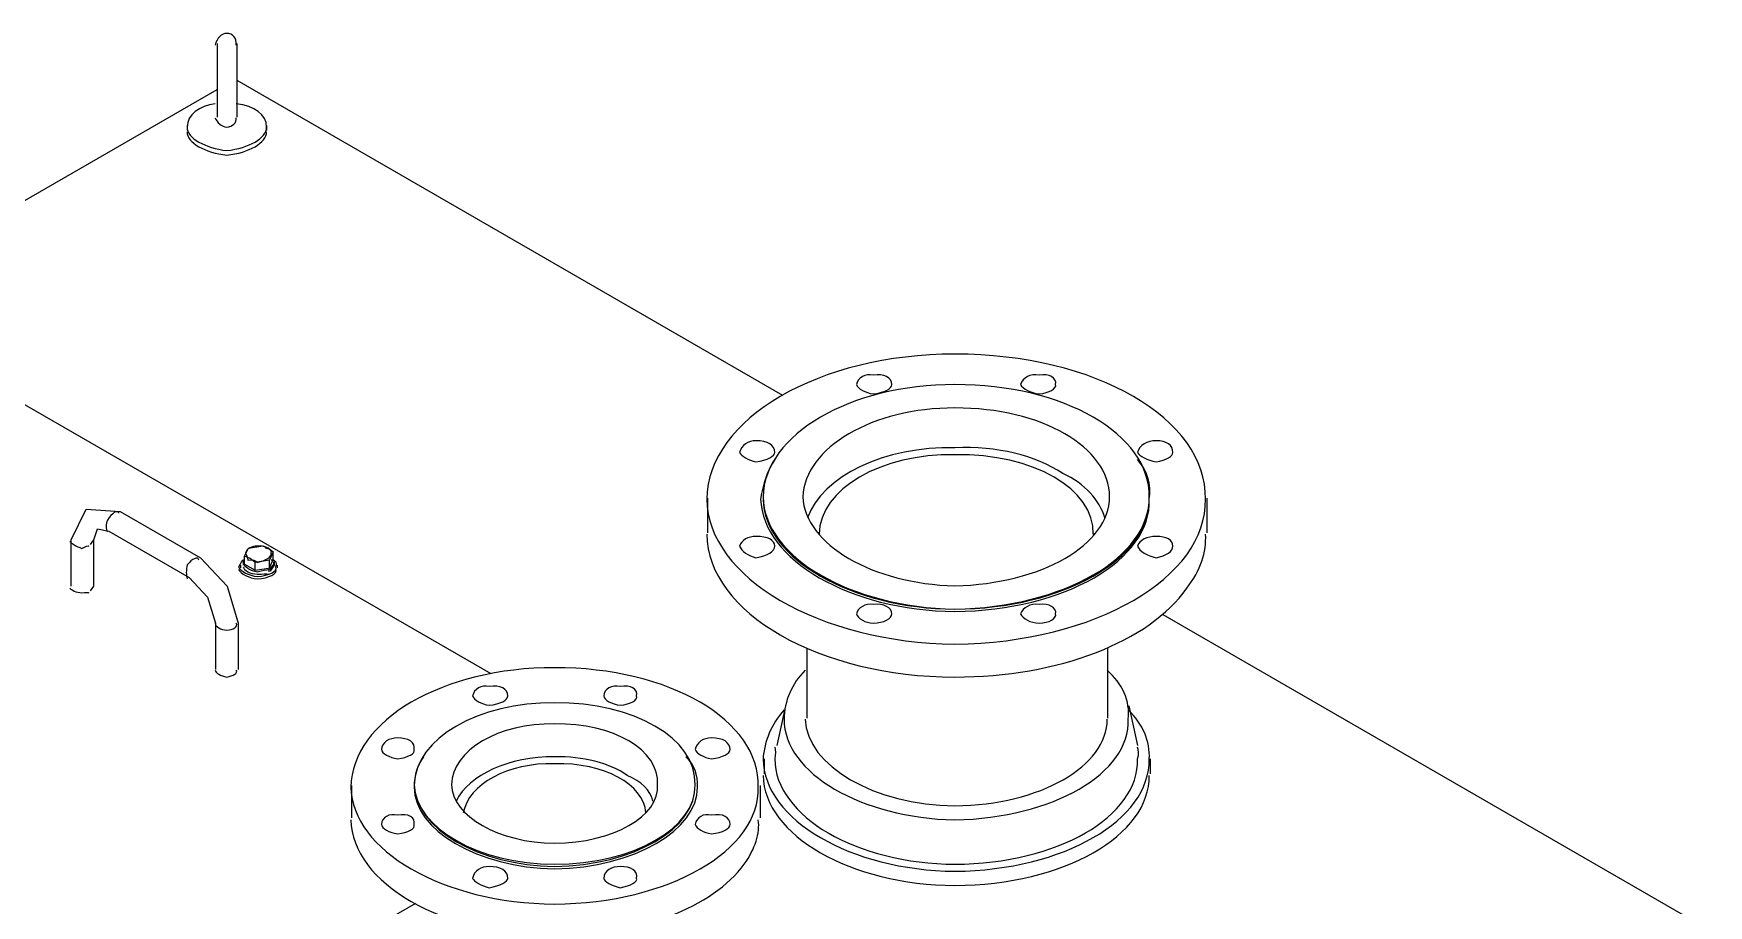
# Model space of a CAD drawing. Header units: inches. Extents: x 0.3 to 33.8, y 15.5 to 37.1.
# Drawn here: x 27.336 to 31.03, y 31.885 to 33.809 of the extents above; entities that cross this region are included whole.
import ezdxf

# ---------------------------------------------------------------- set-up
doc = ezdxf.new("R2010")
doc.units = ezdxf.units.IN
doc.header["$MEASUREMENT"] = 0

# ---------------------------------------------------------------- blocks, each defined once
blk = doc.blocks.new('60298_1')
at = {"transparency": 33554687}
for points in [[(27.7404, 33.7875), (27.7404, 33.6249)], [(27.7843, 33.7875), (27.7843, 33.6249)], [(27.7843, 33.706), (28.988, 33.0109)], [(25.1346, 32.1815), (27.7404, 33.6858)], [(27.6748, 33.6063), (27.6748, 33.596)], [(27.8499, 33.6063), (27.8499, 33.596)], [(27.0717, 33.1312), (28.3441, 32.3969)], [(28.8223, 32.7836), (28.8223, 32.7072)], [(28.9473, 32.7888), (28.9473, 32.7888)], [(29.7983, 32.7888), (29.7983, 32.7888)], [(29.9238, 32.7836), (29.9238, 32.7072)], [(27.4187, 32.6917), (27.4517, 32.7594), (27.5271, 32.7542)], [(27.5271, 32.7542), (27.7037, 32.652)], [(27.4688, 32.6917), (27.477, 32.716), (27.5018, 32.7108)], [(27.5018, 32.7108), (27.679, 32.6086)], [(27.4187, 32.5895), (27.4187, 32.6917)], [(27.461, 32.6814), (27.4688, 32.6917)], [(27.4688, 32.5895), (27.4688, 32.6917)], [(27.8013, 32.6556), (27.8101, 32.6737)], [(27.8101, 32.6737), (27.8416, 32.6788)], [(27.8416, 32.6788), (27.853, 32.6742)], [(27.853, 32.6742), (27.8643, 32.6654)], [(27.8643, 32.6654), (27.8561, 32.6473)], [(27.8643, 32.6483), (27.8643, 32.6654)], [(27.7037, 32.652), (27.7631, 32.59), (27.7874, 32.5079)], [(27.7926, 32.6303), (27.7926, 32.636)], [(27.7988, 32.636), (27.7988, 32.6432)], [(27.8013, 32.6385), (27.8013, 32.6556)], [(27.8132, 32.6509), (27.8013, 32.6556)], [(27.8013, 32.6385), (27.8246, 32.6251)], [(27.8246, 32.6421), (27.8132, 32.6509)], [(27.8561, 32.6473), (27.8246, 32.6421)], [(27.8246, 32.6251), (27.8246, 32.6421)], [(27.8246, 32.6251), (27.854, 32.6298)], [(27.854, 32.6298), (27.854, 32.6298)], [(27.8556, 32.6287), (27.8556, 32.6287)], [(27.8556, 32.621), (27.8556, 32.6287)], [(27.8561, 32.6303), (27.8561, 32.6473)], [(27.8561, 32.6303), (27.8561, 32.6303)], [(27.8566, 32.6313), (27.8643, 32.6483)], [(27.8566, 32.6313), (27.8566, 32.6313)], [(27.8581, 32.6225), (27.8669, 32.636)], [(27.8581, 32.6303), (27.8581, 32.6225)], [(27.8669, 32.636), (27.8669, 32.6432)], [(27.8736, 32.6303), (27.8736, 32.636)], [(27.461, 32.5791), (27.4688, 32.5895)], [(27.679, 32.6086), (27.7197, 32.5652), (27.7373, 32.5079)], [(27.8581, 32.6225), (27.8581, 32.6225)], [(29.8267, 32.527), (31.755, 31.4136)], [(27.7373, 32.5079), (27.7373, 32.4056)], [(27.7874, 32.5079), (27.7874, 32.4056)], [(29.0412, 32.4531), (29.0412, 32.2982)], [(29.7048, 32.4531), (29.7048, 32.2982)], [(28.9942, 32.3256), (28.9751, 32.2378)], [(29.7518, 32.3256), (29.7709, 32.2378)], [(28.9473, 32.2089), (28.9473, 32.1758)], [(29.7983, 32.2089), (29.7983, 32.1758)], [(28.0373, 32.15), (28.0373, 32.0782)], [(28.1783, 32.1552), (28.1783, 32.1552)], [(28.7975, 32.1552), (28.7975, 32.1552)], [(28.9385, 32.15), (28.9385, 32.0782)], [(28.1783, 31.8892), (27.9733, 31.771)]]:
    blk.add_lwpolyline(points, dxfattribs=at)
for points, knots in [([(27.7828, 33.7834), (27.7843, 33.7997), (27.7745, 33.8095), (27.7621, 33.8092), (27.7503, 33.8095), (27.7405, 33.7997), (27.7363, 33.7834)], [0, 0, 0, 0, 1, 1, 1, 2, 2, 2, 2]), ([(27.7363, 33.6543), (27.7018, 33.6498), (27.6748, 33.6297), (27.6743, 33.6027), (27.6748, 33.5787), (27.714, 33.556), (27.7621, 33.551)], [0, 0, 0, 0, 1, 1, 1, 2, 2, 2, 2]), ([(27.7363, 33.6233), (27.7405, 33.6128), (27.7503, 33.603), (27.7621, 33.6027), (27.7745, 33.603), (27.7843, 33.6128), (27.7828, 33.6233)], [0, 0, 0, 0, 1, 1, 1, 2, 2, 2, 2]), ([(27.7621, 33.551), (27.8108, 33.556), (27.85, 33.5787), (27.8499, 33.6027), (27.85, 33.6297), (27.823, 33.6498), (27.7828, 33.6543)], [0, 0, 0, 0, 1, 1, 1, 2, 2, 2, 2]), ([(28.8207, 32.7816), (28.8225, 32.9596), (29.069, 33.1019), (29.3681, 33.1018), (29.6773, 33.1019), (29.9239, 32.9596), (29.9207, 32.7816), (29.9239, 32.6084), (29.6773, 32.466), (29.3681, 32.4614), (29.069, 32.466), (28.8225, 32.6084), (28.8207, 32.7816)], [0, 0, 0, 0, 1, 1, 1, 2, 2, 2, 3, 3, 3, 4, 4, 4, 4]), ([(28.9447, 32.7867), (28.9476, 32.9248), (29.1381, 33.0348), (29.3681, 33.0346), (29.6082, 33.0348), (29.7987, 32.9248), (29.7967, 32.7867), (29.7987, 32.6534), (29.6082, 32.5434), (29.3681, 32.5389), (29.1381, 32.5434), (28.9476, 32.6534), (28.9447, 32.7867)], [0, 0, 0, 0, 1, 1, 1, 2, 2, 2, 3, 3, 3, 4, 4, 4, 4]), ([(29.1512, 33.0346), (29.1536, 33.0496), (29.1704, 33.0593), (29.1874, 33.0553), (29.2119, 33.0593), (29.2287, 33.0496), (29.2287, 33.0346), (29.2287, 33.0257), (29.2119, 33.016), (29.1874, 33.014), (29.1704, 33.016), (29.1536, 33.0257), (29.1512, 33.0346)], [0, 0, 0, 0, 1, 1, 1, 2, 2, 2, 3, 3, 3, 4, 4, 4, 4]), ([(29.5127, 33.0346), (29.5176, 33.0496), (29.5344, 33.0593), (29.554, 33.0553), (29.5759, 33.0593), (29.5927, 33.0496), (29.5902, 33.0346), (29.5927, 33.0257), (29.5759, 33.016), (29.554, 33.014), (29.5344, 33.016), (29.5176, 33.0257), (29.5127, 33.0346)], [0, 0, 0, 0, 1, 1, 1, 2, 2, 2, 3, 3, 3, 4, 4, 4, 4]), ([(29.0325, 32.7867), (29.0367, 32.8963), (29.1874, 32.9833), (29.3681, 32.983), (29.559, 32.9833), (29.7096, 32.8963), (29.709, 32.7867), (29.7096, 32.6818), (29.559, 32.5948), (29.3681, 32.5905), (29.1874, 32.5948), (29.0367, 32.6818), (29.0325, 32.7867)], [0, 0, 0, 0, 1, 1, 1, 2, 2, 2, 3, 3, 3, 4, 4, 4, 4]), ([(28.893, 32.8849), (28.8962, 32.901), (28.913, 32.9107), (28.9292, 32.9107), (28.9545, 32.9107), (28.9713, 32.901), (28.9705, 32.8849), (28.9713, 32.8771), (28.9545, 32.8674), (28.9292, 32.8642), (28.913, 32.8674), (28.8962, 32.8771), (28.893, 32.8849)], [0, 0, 0, 0, 1, 1, 1, 2, 2, 2, 3, 3, 3, 4, 4, 4, 4]), ([(29.6057, 32.8384), (29.5455, 32.8786), (29.4611, 32.8988), (29.3681, 32.8952), (29.213, 32.8988), (29.0757, 32.8327), (29.0428, 32.7403)], [0, 0, 0, 0, 1, 1, 1, 2, 2, 2, 2]), ([(29.7709, 32.8849), (29.775, 32.901), (29.7918, 32.9107), (29.8122, 32.9107), (29.8333, 32.9107), (29.8501, 32.901), (29.8484, 32.8849), (29.8501, 32.8771), (29.8333, 32.8674), (29.8122, 32.8642), (29.7918, 32.8674), (29.775, 32.8771), (29.7709, 32.8849)], [0, 0, 0, 0, 1, 1, 1, 2, 2, 2, 3, 3, 3, 4, 4, 4, 4]), ([(28.9705, 32.8694), (28.9544, 32.8451), (28.9445, 32.8147), (28.9395, 32.7816), (28.9445, 32.6473), (29.1364, 32.5365), (29.3681, 32.5337), (29.6099, 32.5365), (29.8018, 32.6473), (29.7967, 32.7816), (29.8018, 32.8147), (29.792, 32.8451), (29.7709, 32.8694)], [0, 0, 0, 0, 1, 1, 1, 2, 2, 2, 3, 3, 3, 4, 4, 4, 4]), ([(29.6728, 32.7041), (29.6768, 32.706), (29.6768, 32.7067), (29.6728, 32.7041), (29.6768, 32.8041), (29.5409, 32.8826), (29.3681, 32.8797), (29.2055, 32.8826), (29.0695, 32.8041), (29.0686, 32.7041), (29.0695, 32.7067), (29.0695, 32.706), (29.0686, 32.7041)], [0, 0, 0, 0, 1, 1, 1, 2, 2, 2, 3, 3, 3, 4, 4, 4, 4]), ([(28.9447, 32.7816), (28.9476, 32.6508), (29.1381, 32.5408), (29.3681, 32.5389), (29.6082, 32.5408), (29.7987, 32.6508), (29.7967, 32.7816)], [0, 0, 0, 0, 1, 1, 1, 2, 2, 2, 2]), ([(27.5245, 32.7506), (27.5202, 32.7585), (27.509, 32.7521), (27.4987, 32.7351), (27.4952, 32.7281), (27.4952, 32.7152), (27.4987, 32.7093)], [0, 0, 0, 0, 1, 1, 1, 2, 2, 2, 2]), ([(28.8207, 32.7041), (28.8225, 32.5317), (29.069, 32.3894), (29.3681, 32.3891), (29.5959, 32.3894), (29.7967, 32.4668), (29.8794, 32.5853)], [0, 0, 0, 0, 1, 1, 1, 2, 2, 2, 2]), ([(28.893, 32.6783), (28.8962, 32.6909), (28.913, 32.7006), (28.9292, 32.699), (28.9545, 32.7006), (28.9713, 32.6909), (28.9705, 32.6783), (28.9713, 32.6669), (28.9545, 32.6572), (28.9292, 32.6525), (28.913, 32.6572), (28.8962, 32.6669), (28.893, 32.6783)], [0, 0, 0, 0, 1, 1, 1, 2, 2, 2, 3, 3, 3, 4, 4, 4, 4]), ([(29.7709, 32.6783), (29.775, 32.6909), (29.7918, 32.7006), (29.8122, 32.699), (29.8333, 32.7006), (29.8501, 32.6909), (29.8484, 32.6783), (29.8501, 32.6669), (29.8333, 32.6572), (29.8122, 32.6525), (29.7918, 32.6572), (29.775, 32.6669), (29.7709, 32.6783)], [0, 0, 0, 0, 1, 1, 1, 2, 2, 2, 3, 3, 3, 4, 4, 4, 4]), ([(27.4161, 32.6886), (27.4188, 32.684), (27.43, 32.6775), (27.4419, 32.6731), (27.4505, 32.6775), (27.4568, 32.6791), (27.4574, 32.6783)], [0, 0, 0, 0, 1, 1, 1, 2, 2, 2, 2]), ([(27.8499, 32.6731), (27.8479, 32.6774), (27.8407, 32.6791), (27.8292, 32.6783), (27.8177, 32.6791), (27.8051, 32.6718), (27.8034, 32.6628), (27.8051, 32.6585), (27.808, 32.6544), (27.8086, 32.6473)], [0, 0, 0, 0, 1, 1, 1, 2, 2, 2, 3, 3, 3, 3]), ([(27.8086, 32.6473), (27.8186, 32.6483), (27.8258, 32.6466), (27.8292, 32.6421), (27.8488, 32.6466), (27.8614, 32.6539), (27.8602, 32.6628), (27.8614, 32.6671), (27.8584, 32.6713), (27.8499, 32.6731)], [0, 0, 0, 0, 1, 1, 1, 2, 2, 2, 3, 3, 3, 3]), ([(27.7001, 32.6473), (27.6972, 32.6563), (27.686, 32.6499), (27.6743, 32.637), (27.6722, 32.6259), (27.6722, 32.613), (27.6743, 32.606)], [0, 0, 0, 0, 1, 1, 1, 2, 2, 2, 2]), ([(27.7879, 32.6267), (27.7926, 32.6177), (27.8108, 32.6072), (27.8292, 32.606), (27.8557, 32.6072), (27.8739, 32.6177), (27.8705, 32.6267)], [0, 0, 0, 0, 1, 1, 1, 2, 2, 2, 2]), ([(27.7982, 32.6473), (27.7957, 32.6464), (27.7926, 32.6413), (27.7879, 32.6318), (27.7926, 32.623), (27.8108, 32.6125), (27.8292, 32.6112), (27.8557, 32.6125), (27.8739, 32.623), (27.8705, 32.6318), (27.8739, 32.6413), (27.8708, 32.6464), (27.8602, 32.6473)], [0, 0, 0, 0, 1, 1, 1, 2, 2, 2, 3, 3, 3, 4, 4, 4, 4]), ([(27.7982, 32.6473), (27.8001, 32.6488), (27.7992, 32.6463), (27.7982, 32.6421), (27.7992, 32.6328), (27.8144, 32.624), (27.8292, 32.6215), (27.8416, 32.624), (27.8497, 32.6258), (27.855, 32.6267)], [0, 0, 0, 0, 1, 1, 1, 2, 2, 2, 3, 3, 3, 3]), ([(27.7982, 32.6318), (27.7992, 32.6251), (27.8144, 32.6163), (27.8292, 32.6163), (27.8416, 32.6163), (27.8497, 32.6181), (27.855, 32.6163)], [0, 0, 0, 0, 1, 1, 1, 2, 2, 2, 2]), ([(27.855, 32.6267), (27.8642, 32.6342), (27.8673, 32.6388), (27.8654, 32.6421), (27.8673, 32.6463), (27.8664, 32.6488), (27.8602, 32.6473)], [0, 0, 0, 0, 1, 1, 1, 2, 2, 2, 2]), ([(27.4161, 32.5853), (27.4188, 32.5818), (27.43, 32.5753), (27.4419, 32.575), (27.4505, 32.5753), (27.4568, 32.5769), (27.4574, 32.575)], [0, 0, 0, 0, 1, 1, 1, 2, 2, 2, 2]), ([(29.1512, 32.5285), (29.1536, 32.5422), (29.1704, 32.5519), (29.1874, 32.5492), (29.2119, 32.5519), (29.2287, 32.5422), (29.2287, 32.5285), (29.2287, 32.5183), (29.2119, 32.5086), (29.1874, 32.5079), (29.1704, 32.5086), (29.1536, 32.5183), (29.1512, 32.5285)], [0, 0, 0, 0, 1, 1, 1, 2, 2, 2, 3, 3, 3, 4, 4, 4, 4]), ([(29.5127, 32.5285), (29.5176, 32.5422), (29.5344, 32.5519), (29.554, 32.5492), (29.5759, 32.5519), (29.5927, 32.5422), (29.5902, 32.5285), (29.5927, 32.5183), (29.5759, 32.5086), (29.554, 32.5079), (29.5344, 32.5086), (29.5176, 32.5183), (29.5127, 32.5285)], [0, 0, 0, 0, 1, 1, 1, 2, 2, 2, 3, 3, 3, 4, 4, 4, 4]), ([(27.7363, 32.5079), (27.7374, 32.5001), (27.7486, 32.4936), (27.7621, 32.4924), (27.7763, 32.4936), (27.7875, 32.5001), (27.7828, 32.5079)], [0, 0, 0, 0, 1, 1, 1, 2, 2, 2, 2]), ([(27.7363, 32.4046), (27.7374, 32.3979), (27.7486, 32.3914), (27.7621, 32.3891), (27.7763, 32.3914), (27.7875, 32.3979), (27.7828, 32.4046)], [0, 0, 0, 0, 1, 1, 1, 2, 2, 2, 2]), ([(28.0358, 32.1464), (28.0376, 32.294), (28.2393, 32.4105), (28.4851, 32.4098), (28.737, 32.4105), (28.9387, 32.294), (28.9343, 32.1464), (28.9387, 32.0067), (28.737, 31.8902), (28.4851, 31.8882), (28.2393, 31.8902), (28.0376, 32.0067), (28.0358, 32.1464)], [0, 0, 0, 0, 1, 1, 1, 2, 2, 2, 3, 3, 3, 4, 4, 4, 4]), ([(29.0376, 32.4046), (29.0087, 32.3744), (28.9914, 32.3368), (28.9911, 32.2962), (28.9914, 32.1768), (29.1623, 32.0781), (29.3681, 32.0741), (29.584, 32.0781), (29.7549, 32.1768), (29.7503, 32.2962), (29.7549, 32.3368), (29.7377, 32.3744), (29.7038, 32.4046)], [0, 0, 0, 0, 1, 1, 1, 2, 2, 2, 3, 3, 3, 4, 4, 4, 4]), ([(28.3043, 32.3478), (28.3069, 32.3626), (28.3237, 32.3723), (28.3405, 32.3685), (28.3652, 32.3723), (28.382, 32.3626), (28.3818, 32.3478), (28.382, 32.3387), (28.3652, 32.329), (28.3405, 32.3271), (28.3237, 32.329), (28.3069, 32.3387), (28.3043, 32.3478)], [0, 0, 0, 0, 1, 1, 1, 2, 2, 2, 3, 3, 3, 4, 4, 4, 4]), ([(28.5935, 32.3478), (28.5943, 32.3626), (28.6111, 32.3723), (28.6297, 32.3685), (28.6526, 32.3723), (28.6694, 32.3626), (28.6658, 32.3478), (28.6694, 32.3387), (28.6526, 32.329), (28.6297, 32.3271), (28.6111, 32.329), (28.5943, 32.3387), (28.5935, 32.3478)], [0, 0, 0, 0, 1, 1, 1, 2, 2, 2, 3, 3, 3, 4, 4, 4, 4]), ([(28.1752, 32.1516), (28.1784, 32.2542), (28.3171, 32.3343), (28.4851, 32.3323), (28.6592, 32.3343), (28.7979, 32.2542), (28.7949, 32.1516), (28.7979, 32.0567), (28.6592, 31.9766), (28.4851, 31.976), (28.3171, 31.9766), (28.1784, 32.0567), (28.1752, 32.1516)], [0, 0, 0, 0, 1, 1, 1, 2, 2, 2, 3, 3, 3, 4, 4, 4, 4]), ([(28.9911, 32.3168), (28.9632, 32.2853), (28.9476, 32.2475), (28.9447, 32.2084), (28.9476, 32.0734), (29.1381, 31.9634), (29.3681, 31.9605), (29.6082, 31.9634), (29.7987, 32.0734), (29.7967, 32.2084), (29.7987, 32.2475), (29.7832, 32.2853), (29.7503, 32.3168)], [0, 0, 0, 0, 1, 1, 1, 2, 2, 2, 3, 3, 3, 4, 4, 4, 4]), ([(29.0376, 32.2962), (29.0415, 32.1928), (29.19, 32.1071), (29.3681, 32.1051), (29.5563, 32.1071), (29.7049, 32.1928), (29.7038, 32.2962)], [0, 0, 0, 0, 1, 1, 1, 2, 2, 2, 2]), ([(28.1029, 32.229), (28.1037, 32.2453), (28.1205, 32.255), (28.1391, 32.2548), (28.162, 32.255), (28.1788, 32.2453), (28.1752, 32.229), (28.1788, 32.2213), (28.162, 32.2116), (28.1391, 32.2084), (28.1205, 32.2116), (28.1037, 32.2213), (28.1029, 32.229)], [0, 0, 0, 0, 1, 1, 1, 2, 2, 2, 3, 3, 3, 4, 4, 4, 4]), ([(28.2578, 32.1516), (28.2594, 32.2284), (28.3618, 32.2876), (28.4851, 32.2858), (28.6145, 32.2876), (28.7169, 32.2284), (28.7123, 32.1516), (28.7169, 32.0825), (28.6145, 32.0234), (28.4851, 32.0225), (28.3618, 32.0234), (28.2594, 32.0825), (28.2578, 32.1516)], [0, 0, 0, 0, 1, 1, 1, 2, 2, 2, 3, 3, 3, 4, 4, 4, 4]), ([(28.7949, 32.229), (28.7975, 32.2453), (28.8143, 32.255), (28.8311, 32.2548), (28.8558, 32.255), (28.8726, 32.2453), (28.8724, 32.229), (28.8726, 32.2213), (28.8558, 32.2116), (28.8311, 32.2084), (28.8143, 32.2116), (28.7975, 32.2213), (28.7949, 32.229)], [0, 0, 0, 0, 1, 1, 1, 2, 2, 2, 3, 3, 3, 4, 4, 4, 4]), ([(28.9705, 32.2342), (28.9732, 32.2284), (28.9721, 32.2188), (28.9705, 32.2084), (28.9721, 32.0812), (29.1517, 31.9776), (29.3681, 31.976), (29.5947, 31.9776), (29.7742, 32.0812), (29.7709, 32.2084), (29.7742, 32.2188), (29.7732, 32.2284), (29.7709, 32.2342)], [0, 0, 0, 0, 1, 1, 1, 2, 2, 2, 3, 3, 3, 4, 4, 4, 4]), ([(28.1959, 32.2135), (28.1826, 32.1954), (28.1752, 32.173), (28.1752, 32.1464), (28.1752, 32.0506), (28.3153, 31.9697), (28.4851, 31.9657), (28.661, 31.9697), (28.8011, 32.0506), (28.8001, 32.1464), (28.8011, 32.173), (28.7937, 32.1954), (28.7743, 32.2135)], [0, 0, 0, 0, 1, 1, 1, 2, 2, 2, 3, 3, 3, 4, 4, 4, 4]), ([(28.6452, 32.1722), (28.6052, 32.2003), (28.5479, 32.214), (28.4851, 32.2135), (28.3851, 32.214), (28.2952, 32.1737), (28.2682, 32.1154)], [0, 0, 0, 0, 1, 1, 1, 2, 2, 2, 2]), ([(28.6865, 32.0896), (28.6815, 32.1532), (28.5938, 32.2003), (28.4851, 32.198), (28.3825, 32.2003), (28.2948, 32.1532), (28.2837, 32.0896)], [0, 0, 0, 0, 1, 1, 1, 2, 2, 2, 2]), ([(28.1752, 32.1516), (28.1784, 32.0541), (28.3171, 31.9741), (28.4851, 31.9708), (28.6592, 31.9741), (28.7979, 32.0541), (28.7949, 32.1516)], [0, 0, 0, 0, 1, 1, 1, 2, 2, 2, 2]), ([(28.9447, 32.1722), (28.9476, 32.0402), (29.1381, 31.9302), (29.3681, 31.9295), (29.6082, 31.9302), (29.7987, 32.0402), (29.7967, 32.1722)], [0, 0, 0, 0, 1, 1, 1, 2, 2, 2, 2]), ([(28.0358, 32.0741), (28.0376, 31.935), (28.2393, 31.8185), (28.4851, 31.8159), (28.6704, 31.8185), (28.8347, 31.8819), (28.9034, 31.976)], [0, 0, 0, 0, 1, 1, 1, 2, 2, 2, 2]), ([(28.1029, 32.0638), (28.1037, 32.0794), (28.1205, 32.0891), (28.1391, 32.0844), (28.162, 32.0891), (28.1788, 32.0794), (28.1752, 32.0638), (28.1788, 32.0554), (28.162, 32.0457), (28.1391, 32.0431), (28.1205, 32.0457), (28.1037, 32.0554), (28.1029, 32.0638)], [0, 0, 0, 0, 1, 1, 1, 2, 2, 2, 3, 3, 3, 4, 4, 4, 4]), ([(28.7949, 32.0638), (28.7975, 32.0794), (28.8143, 32.0891), (28.8311, 32.0844), (28.8558, 32.0891), (28.8726, 32.0794), (28.8724, 32.0638), (28.8726, 32.0554), (28.8558, 32.0457), (28.8311, 32.0431), (28.8143, 32.0457), (28.7975, 32.0554), (28.7949, 32.0638)], [0, 0, 0, 0, 1, 1, 1, 2, 2, 2, 3, 3, 3, 4, 4, 4, 4]), ([(28.3043, 31.945), (28.3069, 31.9621), (28.3237, 31.9718), (28.3405, 31.9708), (28.3652, 31.9718), (28.382, 31.9621), (28.3818, 31.945), (28.382, 31.9381), (28.3652, 31.9284), (28.3405, 31.9243), (28.3237, 31.9284), (28.3069, 31.9381), (28.3043, 31.945)], [0, 0, 0, 0, 1, 1, 1, 2, 2, 2, 3, 3, 3, 4, 4, 4, 4]), ([(28.5935, 31.945), (28.5943, 31.9621), (28.6111, 31.9718), (28.6297, 31.9708), (28.6526, 31.9718), (28.6694, 31.9621), (28.6658, 31.945), (28.6694, 31.9381), (28.6526, 31.9284), (28.6297, 31.9243), (28.6111, 31.9284), (28.5943, 31.9381), (28.5935, 31.945)], [0, 0, 0, 0, 1, 1, 1, 2, 2, 2, 3, 3, 3, 4, 4, 4, 4])]:
    blk.add_open_spline(points, degree=3, knots=knots, dxfattribs=at)
for points in [[(27.6743, 33.5923), (27.6748, 33.5685), (27.714, 33.5458), (27.7621, 33.5407)], [(27.7621, 33.5407), (27.8108, 33.5458), (27.85, 33.5685), (27.8499, 33.5923)], [(29.6986, 32.7403), (29.6873, 32.78), (29.6553, 32.8152), (29.6057, 32.8384)], [(29.8794, 32.5853), (29.9096, 32.6242), (29.9239, 32.6656), (29.9207, 32.7041)], [(28.702, 32.1154), (28.6965, 32.1387), (28.6761, 32.1594), (28.6452, 32.1722)], [(28.9034, 31.976), (28.9271, 32.0106), (28.9387, 32.0445), (28.9343, 32.0741)]]:
    blk.add_open_spline(points, degree=3, dxfattribs=at)

msp = doc.modelspace()

# ---------------------------------------------------------------- block references
msp.add_blockref('60298_1', (0, 0))

doc.saveas('drawing.dxf')
